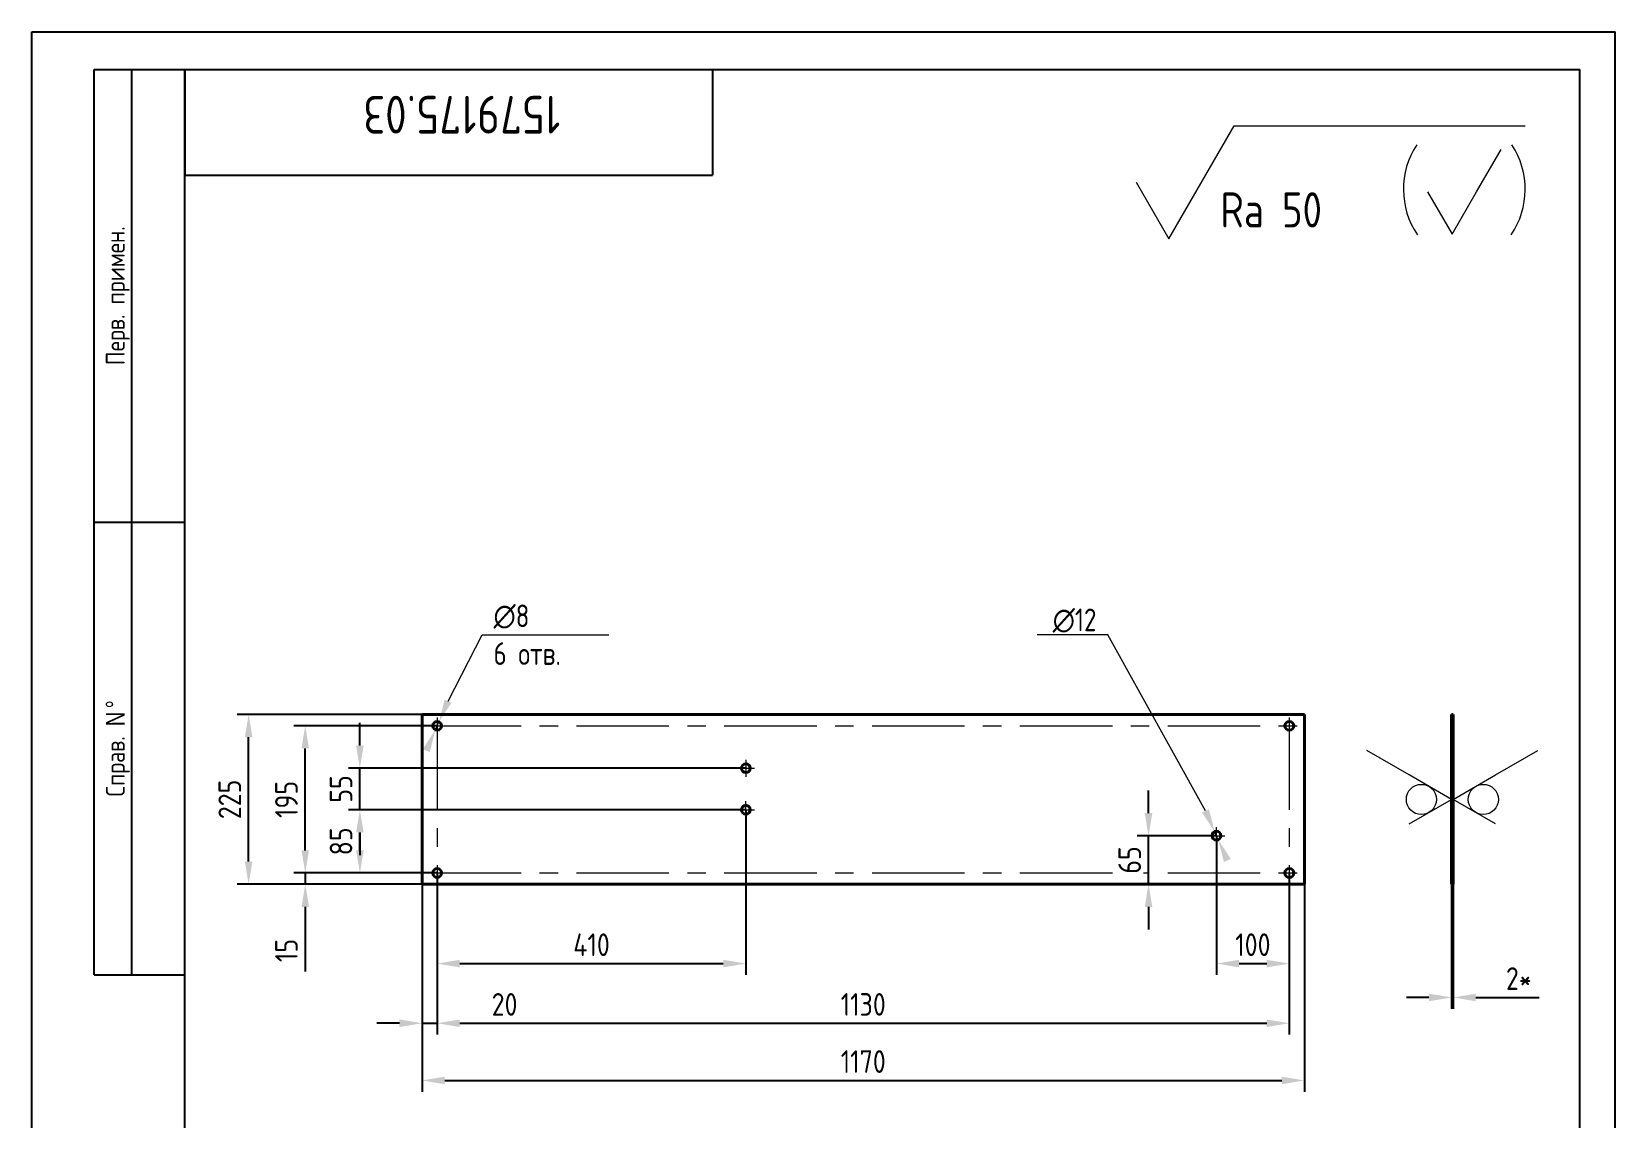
# Model space of a CAD drawing. Header units: millimetres. Extents: x 0 to 1611, y 0 to 420.
# Drawn here: x 1400.8 to 1610.8, y 153 to 297 of the extents above; entities that cross this region are included whole.
import ezdxf

# ---------------------------------------------------------------- set-up
doc = ezdxf.new("R2010")
doc.units = ezdxf.units.MM
doc.header["$LTSCALE"] = 32.67
doc.header["$PDMODE"] = 3
doc.header["$PDSIZE"] = 0.3125
doc.linetypes.add('CENTER', pattern=[0.6, 0.375, -0.075, 0.075, -0.075])
doc.linetypes.add('Сплошная', pattern=[0])
doc.layers.get('0').update_dxf_attribs({"color": 6, "linetype": 'CONTINUOUS', "lineweight": 25})
doc.layers.get('Defpoints').update_dxf_attribs({"linetype": 'CONTINUOUS', "lineweight": 18})
for name, color, linetype, lineweight in [('12_SURFACE_FINISH', 7, 'CONTINUOUS', 18), ('3_ALL_AXES', 7, 'CONTINUOUS', 18), ('Text', 3, 'CONTINUOUS', 18), ('Основной', 170, 'CONTINUOUS', 40)]:
    doc.layers.add(name, color=color, linetype=linetype, lineweight=lineweight)
doc.styles.get("Standard").update_dxf_attribs({"font": ''})
doc.styles.add('Style1', font='romans.shx', dxfattribs={"width": 0.8})
doc.styles.get('STANDARD').set_extended_font_data('GostAproe')
doc.dimstyles.new('LIN1', dxfattribs={"dimtxt": 3, "dimasz": 3, "dimexe": 1.5, "dimexo": 0, "dimgap": 1, "dimtad": 1, "dimdec": 0, "dimzin": 12, "dimdsep": 46, "dimtxsty": 'Style1', "dimcen": 0, "dimclrt": 3, "dimadec": 0, "dimazin": 0, "dimtfac": 1, "dimtdec": 0, "dimtmove": 0, "dimatfit": 3, "dimfxl": 1, "dimtolj": 1, "dimtzin": 12, "dimarcsym": 0})

# ---------------------------------------------------------------- blocks, each defined once
blk = doc.blocks.new('*D83')
at = {"layer": 'Defpoints', "color": 0, "linetype": 'Сплошная', "transparency": 16777216}
for p in [(1452.62, 183.99), (1569.62, 183.99), (1569.62, 157.99)]:
    blk.add_point(p, dxfattribs=at)
at = {"layer": 'Text', "color": 0, "linetype": 'Сплошная', "lineweight": -2, "transparency": 16777216}
for p, q in [((1452.62, 183.99), (1452.62, 156.49)), ((1569.62, 183.99), (1569.62, 156.49)), ((1455.62, 157.99), (1566.62, 157.99))]:
    blk.add_line(p, q, dxfattribs=at)
at = {"layer": 'Text', "color": 0, "linetype": 'Сплошная', "transparency": 16777216}
for points in [[(1455.62, 158.49), (1455.62, 157.49), (1452.62, 157.99)], [(1566.62, 158.49), (1566.62, 157.49), (1569.62, 157.99)]]:
    blk.add_solid(points, dxfattribs=at)
at = {"layer": 'Text', "color": 3, "linetype": 'Сплошная', "transparency": 16777216, "insert": (1511.12, 160.49), "char_height": 3, "attachment_point": 5, "style": 'Style1'}
blk.add_mtext('\\A1;1170', dxfattribs=at)
blk = doc.blocks.new('*D84')
at = {"layer": 'Defpoints', "color": 0, "linetype": 'Сплошная', "transparency": 16777216}
for p in [(1429.62, 206.49), (1452.62, 206.49), (1452.62, 183.99)]:
    blk.add_point(p, dxfattribs=at)
at = {"layer": 'Text', "color": 0, "linetype": 'Сплошная', "lineweight": -2, "transparency": 16777216}
for p, q in [((1452.62, 206.49), (1428.12, 206.49)), ((1429.62, 186.99), (1429.62, 203.49)), ((1452.62, 183.99), (1428.12, 183.99))]:
    blk.add_line(p, q, dxfattribs=at)
at = {"layer": 'Text', "color": 0, "linetype": 'Сплошная', "transparency": 16777216}
for points in [[(1429.12, 203.49), (1430.12, 203.49), (1429.62, 206.49)], [(1429.12, 186.99), (1430.12, 186.99), (1429.62, 183.99)]]:
    blk.add_solid(points, dxfattribs=at)
at = {"layer": 'Text', "color": 3, "linetype": 'Сплошная', "transparency": 16777216, "insert": (1427.12, 195.24), "char_height": 3, "attachment_point": 5, "rotation": 90, "style": 'Style1'}
blk.add_mtext('\\A1;225', dxfattribs=at)
blk = doc.blocks.new('*D95')
at = {"layer": 'Defpoints', "color": 0, "linetype": 'Сплошная', "transparency": 16777216}
for p in [(1444.37, 193.87), (1495.56, 193.87), (1454.62, 185.49)]:
    blk.add_point(p, dxfattribs=at)
at = {"layer": 'Text', "color": 0, "linetype": 'Сплошная', "lineweight": -2, "transparency": 16777216}
for p, q in [((1495.56, 193.87), (1442.87, 193.87)), ((1444.37, 188.49), (1444.37, 190.87)), ((1454.62, 185.49), (1442.87, 185.49))]:
    blk.add_line(p, q, dxfattribs=at)
at = {"layer": 'Text', "color": 0, "linetype": 'Сплошная', "transparency": 16777216}
for points in [[(1443.87, 190.87), (1444.87, 190.87), (1444.37, 193.87)], [(1443.87, 188.49), (1444.87, 188.49), (1444.37, 185.49)]]:
    blk.add_solid(points, dxfattribs=at)
at = {"layer": 'Text', "color": 3, "linetype": 'Сплошная', "transparency": 16777216, "insert": (1441.87, 189.68), "char_height": 3, "attachment_point": 5, "rotation": 90, "style": 'Style1'}
blk.add_mtext('\\A1;85', dxfattribs=at)
blk = doc.blocks.new('*D96')
at = {"layer": 'Defpoints', "color": 0, "linetype": 'Сплошная', "transparency": 16777216}
for p in [(1589.14, 183.99), (1589.34, 183.99), (1589.34, 168.99)]:
    blk.add_point(p, dxfattribs=at)
at = {"layer": 'Text', "color": 0, "linetype": 'Сплошная', "lineweight": -2, "transparency": 16777216}
for p, q in [((1589.14, 183.99), (1589.14, 167.49)), ((1589.34, 183.99), (1589.34, 167.49)), ((1586.14, 168.99), (1583.14, 168.99)), ((1589.14, 168.99), (1589.34, 168.99)), ((1592.34, 168.99), (1600.77, 168.99))]:
    blk.add_line(p, q, dxfattribs=at)
at = {"layer": 'Text', "color": 0, "linetype": 'Сплошная', "transparency": 16777216}
for points in [[(1586.14, 169.49), (1586.14, 168.49), (1589.14, 168.99)], [(1592.34, 169.49), (1592.34, 168.49), (1589.34, 168.99)]]:
    blk.add_solid(points, dxfattribs=at)
at = {"layer": 'Text', "color": 3, "linetype": 'Сплошная', "transparency": 16777216, "insert": (1598.05, 171.49), "char_height": 3, "attachment_point": 5, "style": 'Style1'}
blk.add_mtext('\\A1;2*', dxfattribs=at)
blk = doc.blocks.new('*D97')
at = {"layer": 'Defpoints', "color": 0, "linetype": 'Сплошная', "transparency": 16777216}
for p in [(1454.62, 185.49), (1437.13, 183.99), (1452.62, 183.99)]:
    blk.add_point(p, dxfattribs=at)
at = {"layer": 'Text', "color": 0, "linetype": 'Сплошная', "lineweight": -2, "transparency": 16777216}
for p, q in [((1437.13, 188.49), (1437.13, 191.49)), ((1454.62, 185.49), (1435.63, 185.49)), ((1437.13, 185.49), (1437.13, 183.99)), ((1452.62, 183.99), (1435.63, 183.99)), ((1437.13, 180.99), (1437.13, 172.44))]:
    blk.add_line(p, q, dxfattribs=at)
at = {"layer": 'Text', "color": 0, "linetype": 'Сплошная', "transparency": 16777216}
for points in [[(1436.63, 188.49), (1437.63, 188.49), (1437.13, 185.49)], [(1436.63, 180.99), (1437.63, 180.99), (1437.13, 183.99)]]:
    blk.add_solid(points, dxfattribs=at)
at = {"layer": 'Text', "color": 3, "linetype": 'Сплошная', "transparency": 16777216, "insert": (1434.63, 175.22), "char_height": 3, "attachment_point": 5, "rotation": 90, "style": 'Style1'}
blk.add_mtext('\\A1;15', dxfattribs=at)
blk = doc.blocks.new('*D112')
at = {"layer": 'Defpoints', "color": 0, "linetype": 'Сплошная', "transparency": 16777216}
for p in [(1495.56, 193.87), (1454.62, 185.49), (1495.56, 173.48)]:
    blk.add_point(p, dxfattribs=at)
at = {"layer": 'Text', "color": 0, "linetype": 'Сплошная', "lineweight": -2, "transparency": 16777216}
for p, q in [((1495.56, 193.87), (1495.56, 171.98)), ((1454.62, 185.49), (1454.62, 171.98)), ((1457.62, 173.48), (1492.56, 173.48))]:
    blk.add_line(p, q, dxfattribs=at)
at = {"layer": 'Text', "color": 0, "linetype": 'Сплошная', "transparency": 16777216}
for points in [[(1457.62, 173.98), (1457.62, 172.98), (1454.62, 173.48)], [(1492.56, 173.98), (1492.56, 172.98), (1495.56, 173.48)]]:
    blk.add_solid(points, dxfattribs=at)
at = {"layer": 'Text', "color": 3, "linetype": 'Сплошная', "transparency": 16777216, "insert": (1475.09, 175.98), "char_height": 3, "attachment_point": 5, "style": 'Style1'}
blk.add_mtext('\\A1;410', dxfattribs=at)
blk = doc.blocks.new('*D113')
at = {"layer": 'Defpoints', "color": 0, "linetype": 'Сплошная', "transparency": 16777216}
for p in [(1557.96, 190.43), (1567.62, 185.49), (1567.62, 173.48)]:
    blk.add_point(p, dxfattribs=at)
at = {"layer": 'Text', "color": 0, "linetype": 'Сплошная', "lineweight": -2, "transparency": 16777216}
for p, q in [((1557.96, 190.43), (1557.96, 171.98)), ((1567.62, 185.49), (1567.62, 171.98)), ((1560.96, 173.48), (1564.62, 173.48))]:
    blk.add_line(p, q, dxfattribs=at)
at = {"layer": 'Text', "color": 0, "linetype": 'Сплошная', "transparency": 16777216}
for points in [[(1560.96, 173.98), (1560.96, 172.98), (1557.96, 173.48)], [(1564.62, 173.98), (1564.62, 172.98), (1567.62, 173.48)]]:
    blk.add_solid(points, dxfattribs=at)
at = {"layer": 'Text', "color": 3, "linetype": 'Сплошная', "transparency": 16777216, "insert": (1562.79, 175.98), "char_height": 3, "attachment_point": 5, "style": 'Style1'}
blk.add_mtext('\\A1;100', dxfattribs=at)
blk = doc.blocks.new('*D114')
at = {"layer": 'Defpoints', "color": 0, "linetype": 'Сплошная', "transparency": 16777216}
for p in [(1454.62, 185.49), (1452.62, 183.99), (1454.62, 165.57)]:
    blk.add_point(p, dxfattribs=at)
at = {"layer": 'Text', "color": 0, "linetype": 'Сплошная', "lineweight": -2, "transparency": 16777216}
for p, q in [((1454.62, 185.49), (1454.62, 164.07)), ((1452.62, 183.99), (1452.62, 164.07)), ((1449.62, 165.57), (1446.62, 165.57)), ((1452.62, 165.57), (1454.62, 165.57)), ((1457.62, 165.57), (1466.5, 165.57))]:
    blk.add_line(p, q, dxfattribs=at)
at = {"layer": 'Text', "color": 0, "linetype": 'Сплошная', "transparency": 16777216}
for points in [[(1449.62, 166.07), (1449.62, 165.07), (1452.62, 165.57)], [(1457.62, 166.07), (1457.62, 165.07), (1454.62, 165.57)]]:
    blk.add_solid(points, dxfattribs=at)
at = {"layer": 'Text', "color": 3, "linetype": 'Сплошная', "transparency": 16777216, "insert": (1463.56, 168.07), "char_height": 3, "attachment_point": 5, "style": 'Style1'}
blk.add_mtext('\\A1;20', dxfattribs=at)
blk = doc.blocks.new('*D115')
at = {"layer": 'Defpoints', "color": 0, "linetype": 'Сплошная', "transparency": 16777216}
for p in [(1454.62, 185.49), (1567.62, 185.49), (1567.62, 165.57)]:
    blk.add_point(p, dxfattribs=at)
at = {"layer": 'Text', "color": 0, "linetype": 'Сплошная', "lineweight": -2, "transparency": 16777216}
for p, q in [((1454.62, 185.49), (1454.62, 164.07)), ((1567.62, 185.49), (1567.62, 164.07)), ((1457.62, 165.57), (1564.62, 165.57))]:
    blk.add_line(p, q, dxfattribs=at)
at = {"layer": 'Text', "color": 0, "linetype": 'Сплошная', "transparency": 16777216}
for points in [[(1457.62, 166.07), (1457.62, 165.07), (1454.62, 165.57)], [(1564.62, 166.07), (1564.62, 165.07), (1567.62, 165.57)]]:
    blk.add_solid(points, dxfattribs=at)
at = {"layer": 'Text', "color": 3, "linetype": 'Сплошная', "transparency": 16777216, "insert": (1511.12, 168.07), "char_height": 3, "attachment_point": 5, "style": 'Style1'}
blk.add_mtext('\\A1;1130', dxfattribs=at)
blk = doc.blocks.new('*D116')
at = {"layer": 'Defpoints', "color": 0, "linetype": 'Сплошная', "transparency": 16777216}
for p in [(1444.37, 199.37), (1495.56, 199.37), (1495.56, 193.87)]:
    blk.add_point(p, dxfattribs=at)
at = {"layer": 'Text', "color": 0, "linetype": 'Сплошная', "lineweight": -2, "transparency": 16777216}
for p, q in [((1444.37, 202.37), (1444.37, 205.37)), ((1495.56, 199.37), (1442.87, 199.37)), ((1444.37, 193.87), (1444.37, 199.37)), ((1495.56, 193.87), (1442.87, 193.87)), ((1444.37, 190.87), (1444.37, 187.87))]:
    blk.add_line(p, q, dxfattribs=at)
at = {"layer": 'Text', "color": 0, "linetype": 'Сплошная', "transparency": 16777216}
for points in [[(1443.87, 202.37), (1444.87, 202.37), (1444.37, 199.37)], [(1443.87, 190.87), (1444.87, 190.87), (1444.37, 193.87)]]:
    blk.add_solid(points, dxfattribs=at)
at = {"layer": 'Text', "color": 3, "linetype": 'Сплошная', "transparency": 16777216, "insert": (1441.87, 196.62), "char_height": 3, "attachment_point": 5, "rotation": 90, "style": 'Style1'}
blk.add_mtext('\\A1;55', dxfattribs=at)
blk = doc.blocks.new('*D117')
at = {"layer": 'Defpoints', "color": 0, "linetype": 'Сплошная', "transparency": 16777216}
for p in [(1437.13, 204.99), (1454.62, 204.99), (1454.62, 185.49)]:
    blk.add_point(p, dxfattribs=at)
at = {"layer": 'Text', "color": 0, "linetype": 'Сплошная', "lineweight": -2, "transparency": 16777216}
for p, q in [((1454.62, 204.99), (1435.63, 204.99)), ((1437.13, 188.49), (1437.13, 201.99)), ((1454.62, 185.49), (1435.63, 185.49))]:
    blk.add_line(p, q, dxfattribs=at)
at = {"layer": 'Text', "color": 0, "linetype": 'Сплошная', "transparency": 16777216}
for points in [[(1436.63, 201.99), (1437.63, 201.99), (1437.13, 204.99)], [(1436.63, 188.49), (1437.63, 188.49), (1437.13, 185.49)]]:
    blk.add_solid(points, dxfattribs=at)
at = {"layer": 'Text', "color": 3, "linetype": 'Сплошная', "transparency": 16777216, "insert": (1434.63, 195.24), "char_height": 3, "attachment_point": 5, "rotation": 90, "style": 'Style1'}
blk.add_mtext('\\A1;195', dxfattribs=at)
blk = doc.blocks.new('*D118')
at = {"layer": 'Defpoints', "color": 0, "linetype": 'Сплошная', "transparency": 16777216}
for p in [(1548.95, 190.43), (1557.96, 190.43), (1557.96, 183.99)]:
    blk.add_point(p, dxfattribs=at)
at = {"layer": 'Text', "color": 0, "linetype": 'Сплошная', "lineweight": -2, "transparency": 16777216}
for p, q in [((1548.95, 193.43), (1548.95, 196.43)), ((1557.96, 190.43), (1547.45, 190.43)), ((1548.95, 183.99), (1548.95, 190.43)), ((1557.96, 183.99), (1547.45, 183.99)), ((1548.95, 180.99), (1548.95, 177.99))]:
    blk.add_line(p, q, dxfattribs=at)
at = {"layer": 'Text', "color": 0, "linetype": 'Сплошная', "transparency": 16777216}
for points in [[(1548.45, 193.43), (1549.45, 193.43), (1548.95, 190.43)], [(1548.45, 180.99), (1549.45, 180.99), (1548.95, 183.99)]]:
    blk.add_solid(points, dxfattribs=at)
at = {"layer": 'Text', "color": 3, "linetype": 'Сплошная', "transparency": 16777216, "insert": (1546.45, 187.21), "char_height": 3, "attachment_point": 5, "rotation": 90, "style": 'Style1', "bg_fill": 3, "box_fill_scale": 1.1, "bg_fill_color": 9, "bg_fill_true_color": 13158600, "bg_fill_transparency": 0}
blk.add_mtext('\\A1;65', dxfattribs=at)

msp = doc.modelspace()

# ---------------------------------------------------------------- linework, layer by layer
at = {"linetype": 'Continuous'}
for p, q in [((1400.849, 0), (1400.849, 297)), ((1400.849, 297), (1610.849, 297)), ((1610.849, 0), (1610.849, 297)), ((1409.149, 172), (1409.149, 292)), ((1409.149, 292), (1421.149, 292)), ((1414.149, 172), (1414.149, 292)), ((1421.148, 292), (1606.15, 292)), ((1421.149, 4.998), (1421.149, 292.006)), ((1421.149, 172), (1421.149, 292)), ((1421.149, 292), (1491.149, 292)), ((1421.149, 292), (1421.149, 278)), ((1491.149, 292), (1491.149, 278)), ((1606.149, 4.999), (1606.149, 292.001)), ((1421.149, 278), (1491.149, 278)), ((1409.149, 232), (1421.149, 232)), ((1409.149, 172), (1421.149, 172))]:
    msp.add_line(p, q, dxfattribs=at)
at = {"layer": '12_SURFACE_FINISH', "color": 2, "linetype": 'Continuous'}
for p, q in [((1551.632, 269.543), (1560.292, 284.543)), ((1560.292, 284.543), (1598.903, 284.543)), ((1592.458, 275.78), (1595.705, 281.405)), ((1547.302, 277.043), (1551.632, 269.543)), ((1585.963, 275.78), (1589.21, 270.155)), ((1589.21, 270.155), (1592.458, 275.78)), ((1583.513, 198.485), (1577.888, 201.733)), ((1594.963, 198.485), (1600.588, 201.733)), ((1589.138, 195.238), (1583.513, 198.485)), ((1589.338, 195.238), (1594.963, 198.485)), ((1583.513, 191.99), (1589.138, 195.238)), ((1594.963, 191.99), (1589.338, 195.238))]:
    msp.add_line(p, q, dxfattribs=at)
for centre, start, end in [((1593.488, 276.105), 146.7128, 214.11158), ((1588.165, 276.105), 325.88842, 33.2872)]:
    msp.add_arc(centre, 10.738, start, end, dxfattribs=at)
at = {"layer": '3_ALL_AXES', "color": 7, "linetype": 'CENTER'}
for p, q in [((1454.617, 206.113), (1454.617, 184.363)), ((1567.617, 206.113), (1567.617, 184.363)), ((1453.492, 204.988), (1568.742, 204.988)), ((1495.56, 200.496), (1495.56, 198.246)), ((1494.435, 199.371), (1496.685, 199.371)), ((1494.435, 193.871), (1496.685, 193.871)), ((1495.56, 192.746), (1495.56, 194.996)), ((1557.956, 189.305), (1557.956, 191.555)), ((1556.831, 190.43), (1559.081, 190.43)), ((1453.492, 185.488), (1568.742, 185.488))]:
    msp.add_line(p, q, dxfattribs=at)
at = {"layer": '3_ALL_AXES', "linetype": 'Сплошная'}
msp.add_line((1454.38, 204.453), (1454.854, 205.523), dxfattribs=at)
at = {"layer": 'Text', "linetype": 'Сплошная'}
for p, q in [((1456.069, 208.266), (1460.591, 217.07)), ((1460.591, 217.07), (1477.377, 217.07)), ((1543.549, 217.07), (1534.187, 217.07))]:
    msp.add_line(p, q, dxfattribs=at)
for centre in [(1585.138, 195.238), (1593.338, 195.238)]:
    msp.add_circle(centre, 2, dxfattribs=at)
for points in [[(1455.611, 208.468), (1456.526, 208.063), (1454.854, 205.523)], [(1453.623, 201.507), (1452.708, 201.912), (1454.38, 204.453)]]:
    msp.add_solid(points, dxfattribs=at)
at = {"layer": 'Основной', "linetype": 'Continuous'}
for p, q in [((1452.617, 183.988), (1452.617, 206.488)), ((1452.617, 206.488), (1569.617, 206.488)), ((1569.617, 206.488), (1569.617, 183.988)), ((1589.138, 206.488), (1589.138, 183.988)), ((1589.138, 206.488), (1589.338, 206.488)), ((1589.338, 206.488), (1589.338, 183.988)), ((1569.617, 183.988), (1452.617, 183.988)), ((1589.138, 183.988), (1589.338, 183.988))]:
    msp.add_line(p, q, dxfattribs=at)
for centre in [(1454.617, 204.988), (1567.617, 204.988), (1495.56, 199.371), (1495.56, 193.871), (1557.956, 190.43), (1454.617, 185.488), (1567.617, 185.488)]:
    msp.add_circle(centre, 0.585, dxfattribs=at)

# ---------------------------------------------------------------- texts
at = {"linetype": 'Continuous', "insert": (1457.875, 286.002), "char_height": 5, "width": 69.88, "attachment_point": 5, "rotation": 180, "style": 'Style1'}
msp.add_mtext('1579175.03 ', dxfattribs=at)
at = {"linetype": 'Continuous', "char_height": 2.5, "width": 32.84505, "attachment_point": 2, "rotation": 90, "line_spacing_factor": 0.9, "style": 'Style1'}
for s, insert in [('Перв. примен.', (1410.692, 262)), ('Справ. \\fgdt;{\\fgdt;N}{\\ftxt.shx;\\W0.166667;\\H2.500000; }{\\fgdt;~}', (1410.692, 202))]:
    msp.add_mtext(s, dxfattribs=dict(at, insert=insert))
at = {"layer": '12_SURFACE_FINISH', "color": 2, "linetype": 'Continuous'}
msp.add_text('Ra 50', height=4.6667, dxfattribs=at).set_placement((1558.486, 271.047))
at = {"layer": 'Text', "color": 2, "linetype": 'Сплошная', "char_height": 3}
for s, insert, attachment_point in [('∅8\\P6 отв.', (1462.091, 217.07), 4), ('∅12', (1542.049, 218.939), 6)]:
    msp.add_mtext(s, dxfattribs=dict(at, insert=insert, attachment_point=attachment_point))

# ---------------------------------------------------------------- dimensions: what is measured, and where the dimension line sits
at = {"layer": 'Text', "linetype": 'Сплошная'}
for base, p1, p2, picture, middle in [((1429.617, 206.488), (1452.617, 183.988), (1452.617, 206.488), '*D84', (1427.117, 195.238)), ((1437.132, 204.988), (1454.617, 185.488), (1454.617, 204.988), '*D117', (1434.632, 195.238)), ((1437.132, 183.988), (1454.617, 185.488), (1452.617, 183.988), '*D97', (1434.632, 175.216))]:
    dim = msp.add_linear_dim(base=base, p1=p1, p2=p2, angle=90, dimstyle='LIN1', override={"dimlfac": 10}, dxfattribs=at)
    dim.commit()
    dim.dimension.update_dxf_attribs({"geometry": picture, "text_midpoint": middle})
dim = msp.add_linear_dim(base=(1444.369, 199.371), p1=(1495.56, 193.871), p2=(1495.56, 199.371), angle=90, dimstyle='LIN1', override={"dimlfac": 10}, dxfattribs=at)
dim.commit()
dim.dimension.update_dxf_attribs({"geometry": '*D116', "text_midpoint": (1444.369, 196.621), "dimtype": 160})
dim = msp.add_linear_dim(base=(1444.369, 193.871), p1=(1454.617, 185.488), p2=(1495.56, 193.871), angle=90, text='85', dimstyle='LIN1', override={"dimlfac": 10}, dxfattribs=at)
dim.commit()
dim.dimension.update_dxf_attribs({"geometry": '*D95', "text_midpoint": (1441.869, 189.679)})
for base, p1, p2, text, picture, middle in [((1495.56, 173.476), (1454.617, 185.488), (1495.56, 193.871), '410', '*D112', (1475.088, 175.976)), ((1567.617, 173.476), (1557.956, 190.43), (1567.617, 185.488), '100', '*D113', (1562.787, 175.976)), ((1589.338, 168.988), (1589.138, 183.988), (1589.338, 183.988), '<>*', '*D96', (1598.052, 171.488))]:
    dim = msp.add_linear_dim(base=base, p1=p1, p2=p2, text=text, dimstyle='LIN1', override={"dimlfac": 10}, dxfattribs=at)
    dim.commit()
    dim.dimension.update_dxf_attribs({"geometry": picture, "text_midpoint": middle})
for base, p1, p2, picture, middle in [((1454.617, 165.568), (1452.617, 183.988), (1454.617, 185.488), '*D114', (1463.56, 168.068)), ((1567.617, 165.568), (1454.617, 185.488), (1567.617, 185.488), '*D115', (1511.117, 168.068)), ((1569.617, 157.988), (1452.617, 183.988), (1569.617, 183.988), '*D83', (1511.117, 160.488))]:
    dim = msp.add_linear_dim(base=base, p1=p1, p2=p2, dimstyle='LIN1', override={"dimlfac": 10}, dxfattribs=at)
    dim.commit()
    dim.dimension.update_dxf_attribs({"geometry": picture, "text_midpoint": middle})

# ---------------------------------------------------------------- next in the draw order: dimensions: what is measured, and where the dimension line sits
dim = msp.add_linear_dim(base=(1548.949, 190.43), p1=(1557.956, 183.988), p2=(1557.956, 190.43), angle=90, text='65', dimstyle='LIN1', override={"dimlfac": 10, "dimtfill": 1}, dxfattribs=at)
dim.commit()
dim.dimension.update_dxf_attribs({"geometry": '*D118', "text_midpoint": (1546.449, 187.209)})

# ---------------------------------------------------------------- next in the draw order: linework, layer by layer
at = {"layer": '3_ALL_AXES', "linetype": 'Сплошная'}
msp.add_line((1558.193, 189.895), (1557.719, 190.965), dxfattribs=at)
at = {"layer": 'Text', "linetype": 'Сплошная'}
msp.add_line((1556.504, 193.708), (1543.549, 217.07), dxfattribs=at)
for points in [[(1556.962, 193.911), (1556.047, 193.506), (1557.719, 190.965)], [(1558.95, 186.95), (1559.865, 187.355), (1558.193, 189.895)]]:
    msp.add_solid(points, dxfattribs=at)

doc.saveas('drawing.dxf')
